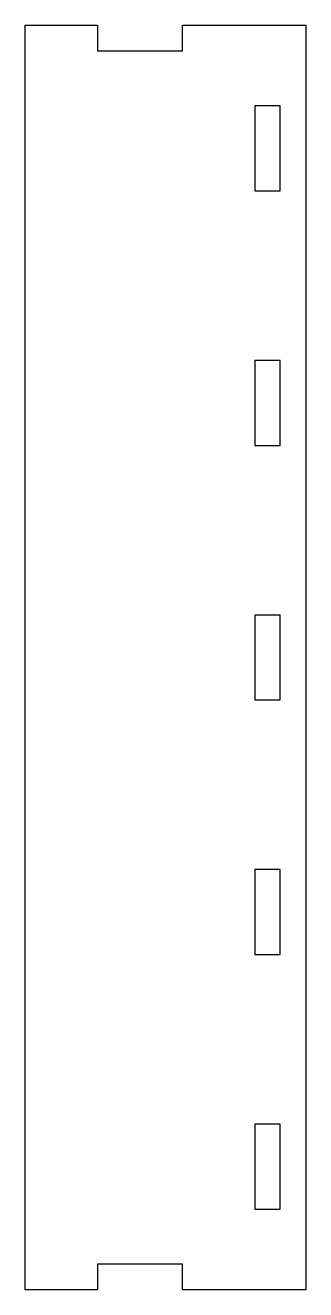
# Model space of a CAD drawing. Header units: millimetres. Extents: x -30 to 3, y -149 to 1.
import ezdxf

# ---------------------------------------------------------------- set-up
doc = ezdxf.new("R2010")
doc.units = ezdxf.units.MM
doc.layers.get('0').update_dxf_attribs({"linetype": 'CONTINUOUS'})

msp = doc.modelspace()

# ---------------------------------------------------------------- linework, layer by layer
for points in [[(-11.5, 0.5), (3, 0.5), (3, -148.5), (-11.5, -148.5), (-11.5, -145.5), (-21.5, -145.5), (-21.5, -148.5), (-30, -148.5), (-30, 0.5), (-21.5, 0.5), (-21.5, -2.5), (-11.5, -2.5)], [(-11.5, 0.5), (3, 0.5), (3, -148.5), (-11.5, -148.5), (-11.5, -145.5), (-21.5, -145.5), (-21.5, -148.5), (-30, -148.5), (-30, 0.5), (-21.5, 0.5), (-21.5, -2.5), (-11.5, -2.5)], [(0, -9), (-3, -9), (-3, -19), (0, -19)], [(0, -9), (-3, -9), (-3, -19), (0, -19)], [(0, -39), (-3, -39), (-3, -49), (0, -49)], [(0, -39), (-3, -39), (-3, -49), (0, -49)], [(0, -69), (-3, -69), (-3, -79), (0, -79)], [(0, -69), (-3, -69), (-3, -79), (0, -79)], [(0, -99), (-3, -99), (-3, -109), (0, -109)], [(0, -99), (-3, -99), (-3, -109), (0, -109)], [(0, -129), (-3, -129), (-3, -139), (0, -139)], [(0, -129), (-3, -129), (-3, -139), (0, -139)]]:
    msp.add_lwpolyline(points, close=True)

doc.saveas('drawing.dxf')
